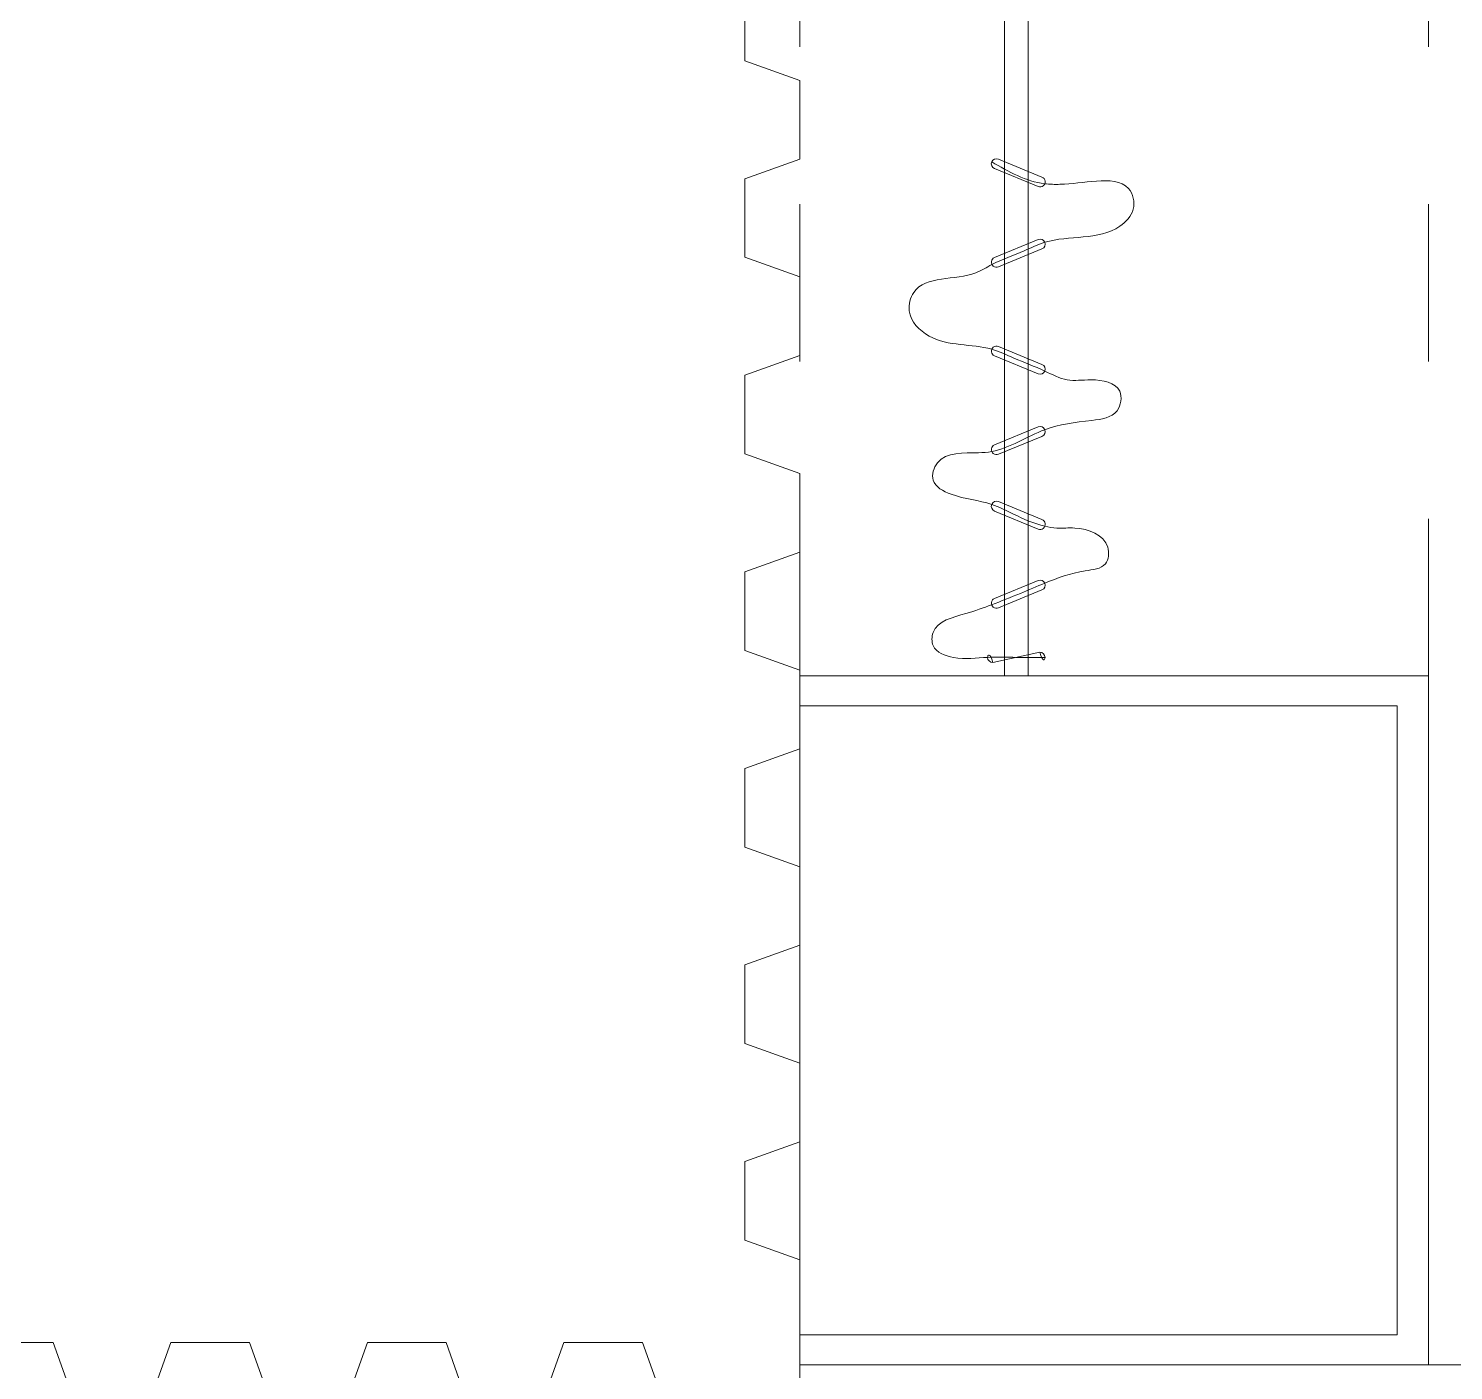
# Model space of a CAD drawing. Header units: metres. Extents: x 349075 to 349285, y 9281902 to 9282050.
# Drawn here: x 349138.511 to 349139.417, y 9281961.655 to 9281962.508 of the extents above; entities that cross this region are included whole.
import ezdxf

# ---------------------------------------------------------------- set-up
doc = ezdxf.new("R2010")
doc.units = ezdxf.units.M
doc.header["$LTSCALE"] = 0.25
doc.linetypes.add('DASHED2', pattern=[0.762, 0.635, -0.127])
doc.layers.add('ARQ-FONDO', color=253, linetype='CONTINUOUS', lineweight=9)

# ---------------------------------------------------------------- blocks, each defined once
blk = doc.blocks.new('mueble de teatro')
at = {"layer": 'ARQ-FONDO'}
for p, q in [((-0.562, -0.4), (-0.562, 0)), ((-0.981, -0.02), (-0.581, -0.02)), ((-0.981, -0.4), (-0.981, -0.02)), ((-0.581, -0.4), (-0.581, -0.02)), ((-0.981, -0.4), (-0.581, -0.4))]:
    blk.add_line(p, q, dxfattribs=at)
at = {"layer": 'ARQ-FONDO', "linetype": 'DASHED2', "ltscale": 0.5}
for p, q in [((-0.562, 0), (0.562, 0)), ((-0.562, -0.4), (0.562, -0.4))]:
    blk.add_line(p, q, dxfattribs=at)
at = {"layer": 'ARQ-FONDO', "linetype": 'Continuous', "lineweight": 13}
for p, q in [((-0.562, -0.2547), (0.562, -0.2547)), ((-0.562, -0.2697), (0.562, -0.2697))]:
    blk.add_line(p, q, dxfattribs=at)
at = {"layer": 'ARQ-FONDO', "linetype": 'DASHED2', "ltscale": 0.5}
blk.add_lwpolyline([(-1, 0), (-1, 0.55), (-0.975, 0.55), (-0.975, 0)], dxfattribs=at)
at = {"layer": 'ARQ-FONDO'}
for points in [[(-0.981, -0.4), (-1, -0.4), (-1, 0), (-0.562, 0)], [(-0.562, -0.4), (-0.581, -0.4)]]:
    blk.add_lwpolyline(points, dxfattribs=at)
at = {"layer": 'ARQ-FONDO', "linetype": 'Continuous', "lineweight": 13}
for points in [[(-0.55342, -0.2772, 1), (-0.5469, -0.2772), (-0.5469, -0.2472, 1), (-0.55342, -0.2472)], [(-0.51866, -0.27359, 1), (-0.51263, -0.27607), (-0.50121, -0.24833, 1), (-0.50724, -0.24585)], [(-0.45109, -0.27359, -1), (-0.45712, -0.27607), (-0.46854, -0.24833, -1), (-0.46251, -0.24585)], [(-0.42104, -0.27359, 1), (-0.41501, -0.27607), (-0.40359, -0.24833, 1), (-0.40962, -0.24585)], [(-0.35245, -0.27359, -1), (-0.35848, -0.27607), (-0.3699, -0.24833, -1), (-0.36387, -0.24585)], [(-0.30189, -0.27359, 1), (-0.29586, -0.27607), (-0.28444, -0.24833, 1), (-0.29047, -0.24585)], [(-0.2333, -0.27359, -1), (-0.23933, -0.27607), (-0.25075, -0.24833, -1), (-0.24472, -0.24585)]]:
    blk.add_lwpolyline(points, format="xyb", close=True, dxfattribs=at)
at = {"layer": 'ARQ-FONDO', "lineweight": 0}
blk.add_open_spline([(-0.55016, -0.24394), (-0.5502, -0.25001), (-0.55028, -0.26215), (-0.54964, -0.28178), (-0.55222, -0.29917), (-0.546, -0.31637), (-0.52755, -0.31574), (-0.52314, -0.29548), (-0.51655, -0.27731), (-0.50993, -0.26043), (-0.50146, -0.2409), (-0.49519, -0.22396), (-0.49366, -0.20405), (-0.47358, -0.20184), (-0.46676, -0.22121), (-0.4684, -0.23511), (-0.46622, -0.24867), (-0.4601, -0.26211), (-0.45031, -0.28124), (-0.44953, -0.29919), (-0.43976, -0.31782), (-0.41875, -0.3115), (-0.42067, -0.29208), (-0.41886, -0.26862), (-0.40325, -0.24629), (-0.40012, -0.2196), (-0.39736, -0.19678), (-0.37613, -0.19343), (-0.37255, -0.21399), (-0.37537, -0.22994), (-0.36672, -0.24592), (-0.36098, -0.26188), (-0.34966, -0.28538), (-0.3538, -0.31259), (-0.33327, -0.33286), (-0.30607, -0.32539), (-0.31162, -0.29587), (-0.29813, -0.27483), (-0.29305, -0.25951), (-0.28034, -0.23391), (-0.28635, -0.20487), (-0.26615, -0.18545), (-0.24697, -0.18983), (-0.2467, -0.21309), (-0.24961, -0.22969), (-0.24912, -0.25328), (-0.24127, -0.26699), (-0.23507, -0.27784)], degree=3, knots=[0, 0, 0, 0, 0.0182352, 0.0365085, 0.0582084, 0.0731486, 0.0815228, 0.1056266, 0.1228485, 0.142572, 0.1593629, 0.1862637, 0.1998212, 0.2105776, 0.2348116, 0.2461934, 0.2540091, 0.2753387, 0.2905347, 0.3172276, 0.3316203, 0.3430319, 0.3699059, 0.3783315, 0.4148482, 0.4452942, 0.4625688, 0.4750282, 0.494744, 0.5099089, 0.5251915, 0.5465035, 0.5617058, 0.6024105, 0.6228474, 0.6348767, 0.6762795, 0.6877553, 0.7101274, 0.7242627, 0.7730633, 0.7869438, 0.8003974, 0.8212468, 0.8446777, 0.8543116, 0.8908258, 0.8908258, 0.8908258, 0.8908258], dxfattribs=at)
blk = doc.blocks.new('bloque sum pg')
at = {"layer": 'ARQ-FONDO', "elevation": -4973.28706}
for points in [[(-12.60857, -27.03096), (-12.58357, -27.03096), (-12.57107, -27.06596)], [(-12.52107, -27.06596), (-12.50857, -27.03096), (-12.45857, -27.03096), (-12.44607, -27.06596)], [(-12.39607, -27.06596), (-12.38357, -27.03096), (-12.33357, -27.03096), (-12.32107, -27.06596)], [(-12.27107, -27.06596), (-12.25857, -27.03096), (-12.20857, -27.03096), (-12.19607, -27.06596)], [(-12.10857, -27.06596), (-12.10857, -26.97846), (-12.14357, -26.96596), (-12.14357, -26.91596), (-12.10857, -26.90346), (-12.10857, -26.85346), (-12.14357, -26.84096), (-12.14357, -26.79096), (-12.10857, -26.77846), (-12.10857, -26.72846), (-12.14357, -26.71596), (-12.14357, -26.66596), (-12.10857, -26.65346), (-12.10857, -26.60346), (-12.14357, -26.59096), (-12.14357, -26.56596), (-12.14357, -26.54096), (-12.10857, -26.52846), (-12.10857, -26.47846), (-12.14357, -26.46596), (-12.14357, -26.41596), (-12.10857, -26.40346), (-12.10857, -26.35346), (-12.14357, -26.34096), (-12.14357, -26.29096), (-12.10857, -26.27846), (-12.10857, -26.22846), (-12.14357, -26.21596), (-12.14357, -26.16596)]]:
    blk.add_lwpolyline(points, dxfattribs=at)
at = {"layer": 'ARQ-FONDO', "xscale": -1, "rotation": 270}
blk.add_blockref('mueble de teatro', (-11.70857, -26.0452, -4973.28706), dxfattribs=at)

msp = doc.modelspace()

# ---------------------------------------------------------------- block references
at = {"layer": 'ARQ-FONDO', "lineweight": 5}
msp.add_blockref('bloque sum pg', (349151.10973, 9281988.7037, 705.4664), dxfattribs=at)

doc.saveas('drawing.dxf')
